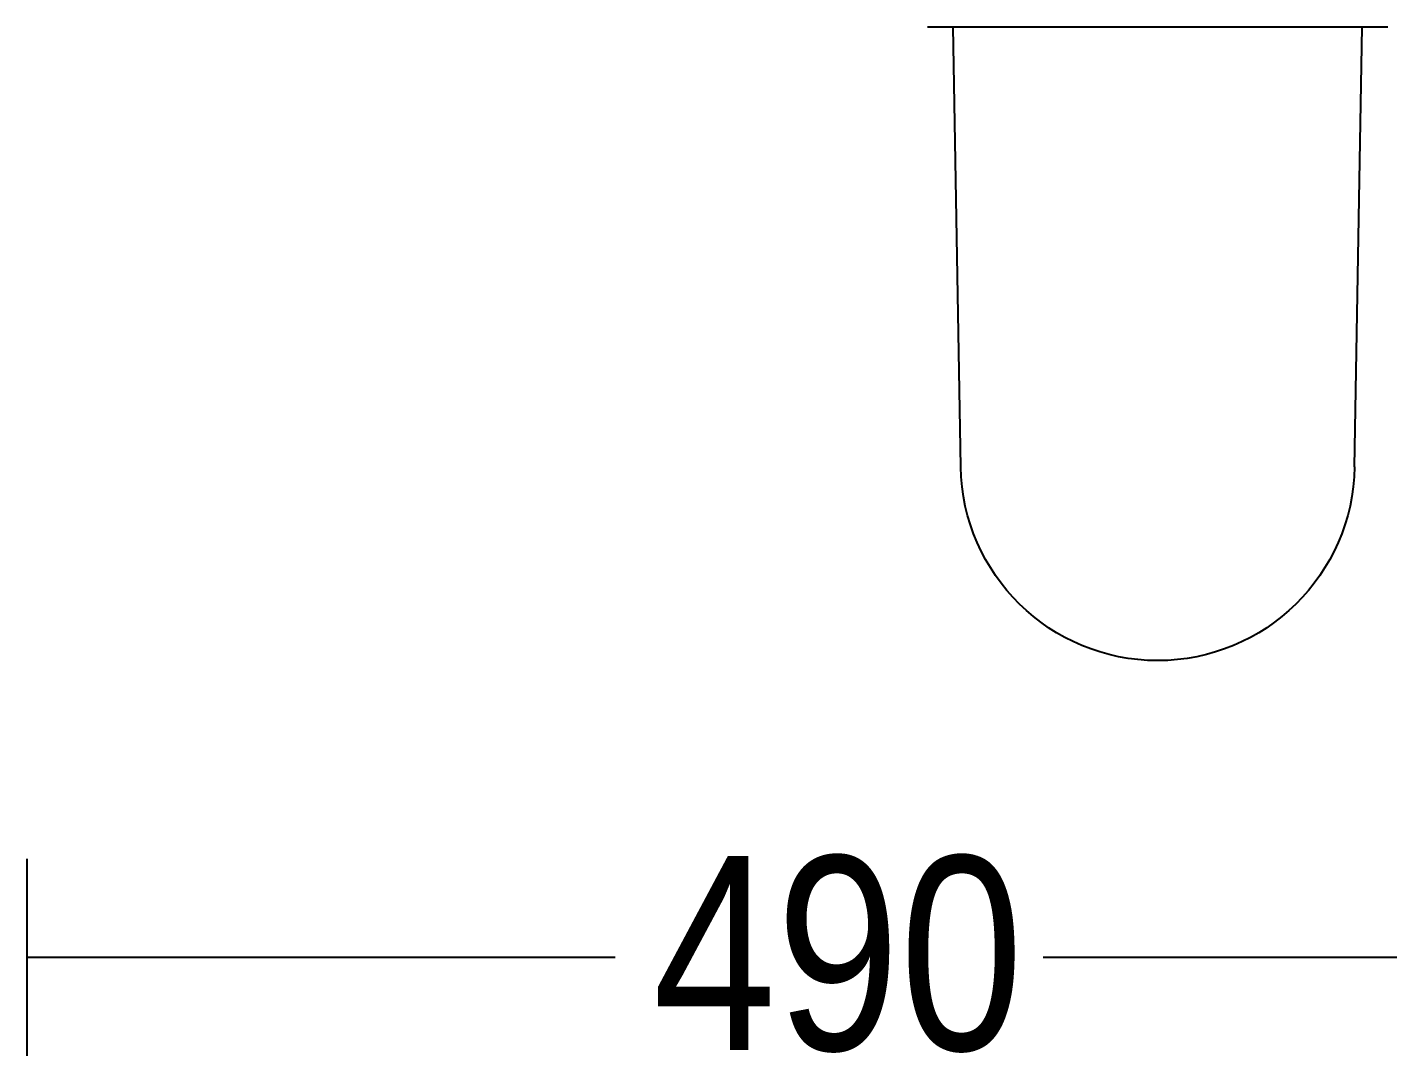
# Model space of a CAD drawing. Extents: x 31 to 149, y 42 to 256.
# Drawn here: x 31.6 to 103.5, y 157 to 211.4 of the extents above; entities that cross this region are included whole.
import ezdxf

# ---------------------------------------------------------------- set-up
doc = ezdxf.new("R2010")
doc.units = 0
doc.layers.add('LIVELLO_1', color=160, linetype='Continuous')
doc.styles.add('STD', font='txt')

# ---------------------------------------------------------------- blocks, each defined once
blk = doc.blocks.new('AI9-BLK1')
at = {"layer": 'LIVELLO_1', "color": 7}
for p, q in [((14.288, 62.51), (-10.029, 62.51)), ((-8.278, 39.282), (-8.682, 62.51)), ((12.536, 39.282), (12.942, 62.51)), ((-57.602, 8.183), (-57.602, 18.589)), ((-57.602, 13.388), (-26.533, 13.386)), ((-3.924, 13.388), (30.818, 13.386))]:
    blk.add_line(p, q, dxfattribs=at)
for points in [[(2.129, 29.053), (-3.547, 29.053), (-8.176, 33.605), (-8.278, 39.282)], [(12.536, 39.282), (12.436, 33.605), (7.808, 29.053), (2.129, 29.053)]]:
    blk.add_open_spline(points, degree=3, dxfattribs=at)
at = {"layer": 'LIVELLO_1', "color": 7, "insert": (-24.55, 18.726), "char_height": 10.24578, "attachment_point": 1, "style": 'STD'}
blk.add_mtext('\\fArial Narrow|b0|i0;\\H10.2458;\\C7;490', dxfattribs=at)

msp = doc.modelspace()

# ---------------------------------------------------------------- block references
at = {"layer": 'LIVELLO_1', "color": 7}
msp.add_blockref('AI9-BLK1', (89.193867, 148.864471), dxfattribs=at)

doc.saveas('drawing.dxf')
